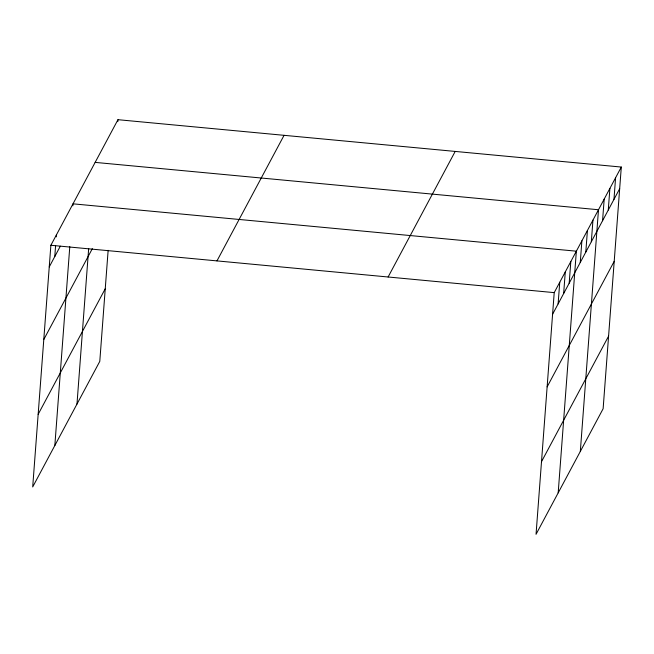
<?xml version="1.0" encoding="UTF-8"?>
<svg xmlns="http://www.w3.org/2000/svg" width="654" height="654" viewBox="0 0 654 654"><rect width="100%" height="100%" fill="white"/><g stroke="black" fill="none" stroke-linecap="round" stroke-linejoin="round"><path stroke-width="0.98" d="M621.3 167.056L554.216 292.624L536.043 534.31L603.127 408.734L621.3 167.056L117.957 119.69L50.873 245.266L32.7 486.944L99.784 361.376L108.139 250.351M54.781 256.556L55.59 245.732M56.26 236.871L56.407 234.9M54.838 445.513L69.79 246.656M72.864 205.797L73.011 203.827L576.354 251.185L558.181 492.871M76.976 404.074L88.666 248.577M117.81 121.66L117.957 119.69M558.115 303.914L559.75 282.266M563.65 293.556L565.285 271.901M569.184 283.19L570.819 261.543M580.261 262.475L581.888 240.827M585.796 252.117L587.423 230.461M591.33 241.759L592.957 220.104M580.319 451.432L598.492 209.746L95.149 162.388M602.563 220.725L604.19 199.069M608.269 210.048L609.896 188.401M613.967 199.372L615.594 177.725M49.246 266.914L60.315 246.198M43.785 339.524L92.337 248.643M38.161 414.334L105.245 288.766M216.973 260.889L284.065 135.321M388.108 276.994L455.2 151.426M552.581 314.272L619.673 188.704M547.128 386.882L614.212 261.314M541.496 461.699L608.588 336.123M50.873 245.266L554.216 292.624"/></g></svg>
